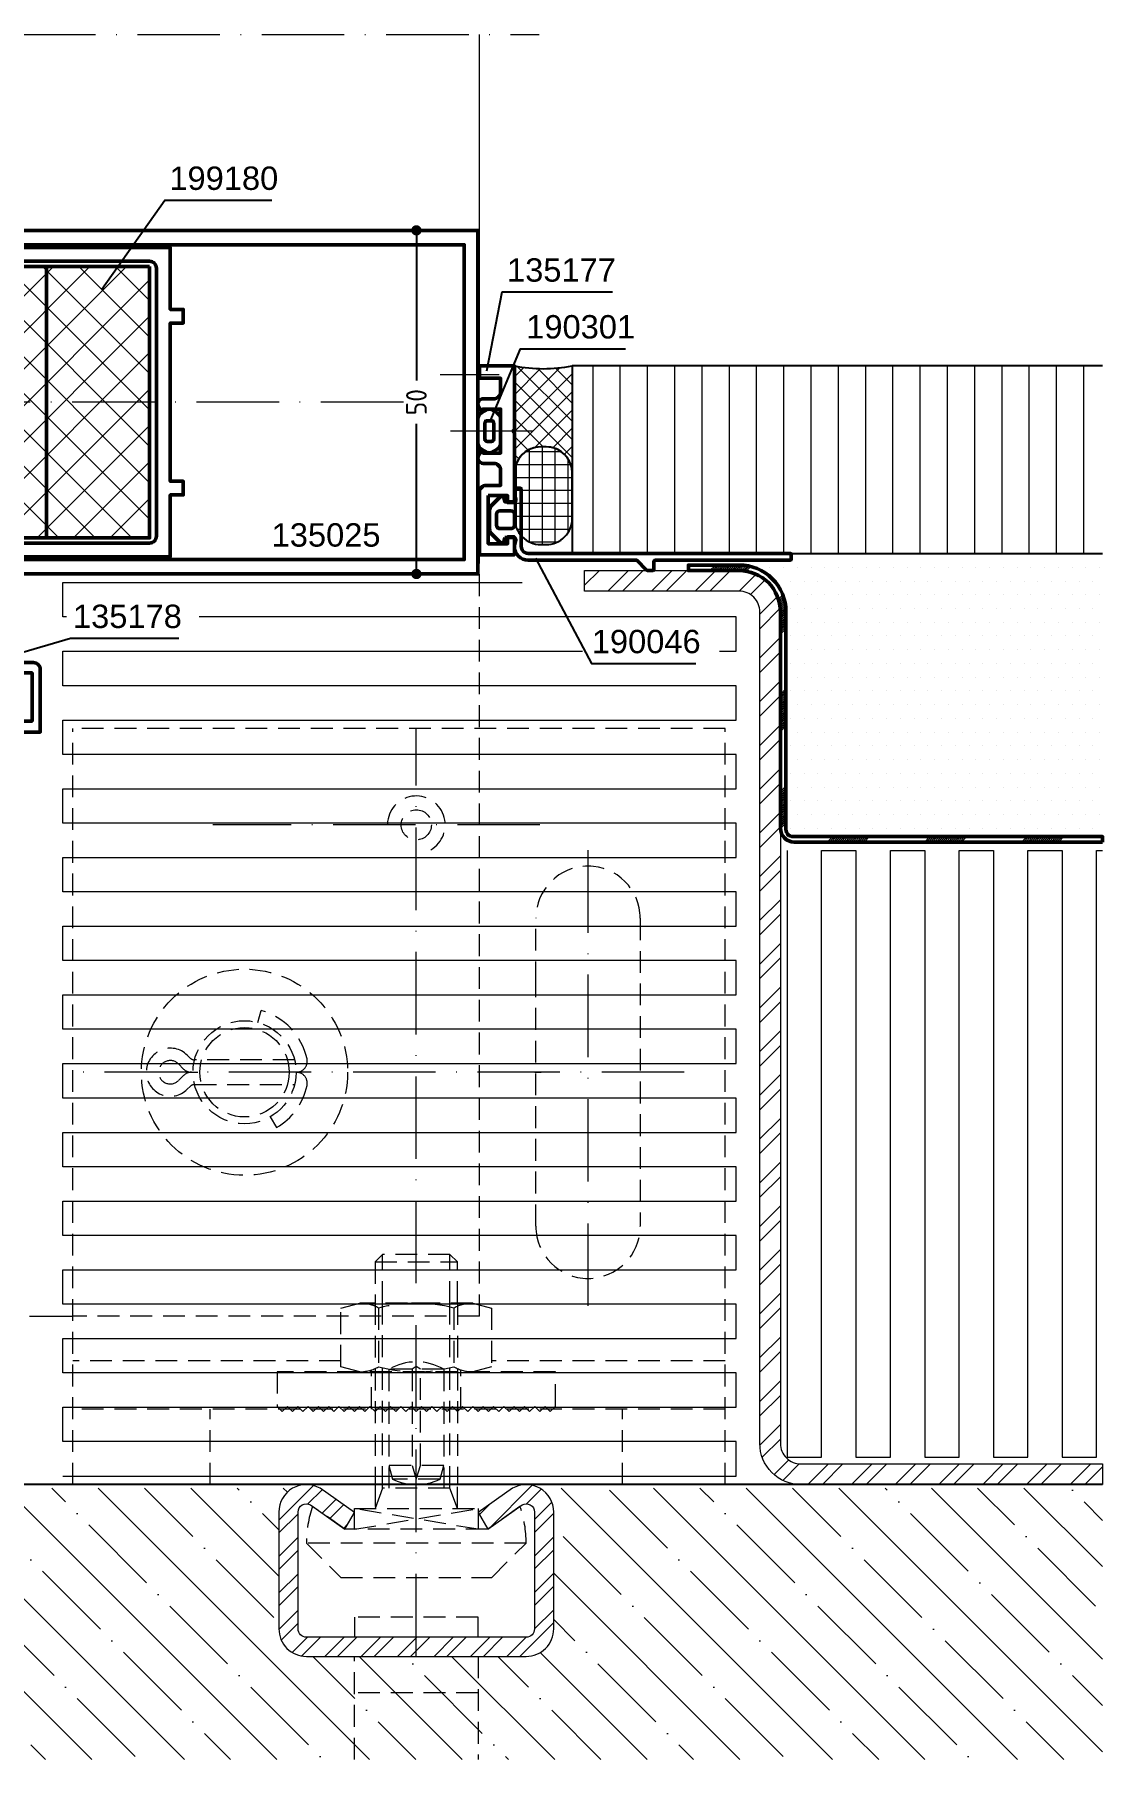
# Model space of a CAD drawing. Header units: millimetres. Extents: x -137 to 196, y -197 to 386.
# Drawn here: x 41 to 196.4, y -197.5 to 53.5 of the extents above; entities that cross this region are included whole.
import ezdxf

# ---------------------------------------------------------------- set-up
doc = ezdxf.new("R2010")
doc.units = ezdxf.units.MM
for name, pattern in [('ACAD_ISO10W100', [18, 12, -3, 0, -3]), ('AUSGEZOGEN', [0]), ('HIDDEN2', [4.7625, 3.175, -1.5875]), ('VERDECKT', [0.75, 0.5, -0.25])]:
    doc.linetypes.add(name, pattern=pattern)
doc.layers.get('0').update_dxf_attribs({"linetype": 'CONTINUOUS'})
doc.layers.get('DEFPOINTS').update_dxf_attribs({"linetype": 'CONTINUOUS'})
for name, color, linetype, lineweight in [('AM_5', 3, 'CONTINUOUS', 25), ('AM_C', 50, 'CONTINUOUS', 50), ('AM_S', 80, 'CONTINUOUS', 50), ('Cent3', 70, 'ACAD_ISO10W100', 18), ('CHide3', 70, 'HIDDEN2', 18), ('Cont2', 2, 'CONTINUOUS', 25), ('Cont3', 70, 'CONTINUOUS', 18), ('Cont4', 10, 'AUSGEZOGEN', 13), ('Cont_ST', 70, 'CONTINUOUS', 18)]:
    doc.layers.add(name, color=color, linetype=linetype, lineweight=lineweight)
doc.layers.get('0').off()
doc.styles.add('HBS_DIMTEXTSTYLE', font='isocp.shx')
doc.styles.add('SWISSL', font='swissl.ttf')
doc.dimstyles.new('Konstruktionsschnitt 1-1$0', dxfattribs={"dimtxt": 3, "dimasz": 1.5, "dimexe": 1.5, "dimexo": 1.5, "dimgap": 1.5, "dimtad": 0, "dimdsep": 46, "dimtxsty": 'HBS_DIMTEXTSTYLE', "dimblk": 'PUNKT', "dimcen": 0, "dimclrd": 3, "dimclre": 3, "dimclrt": 2, "dimadec": 1, "dimazin": 2, "dimtfac": 0.7, "dimtofl": 0, "dimtmove": 0, "dimatfit": 3, "dimfxl": 0, "dimtolj": 1, "dimtzin": 0, "dimarcsym": 0})

# ---------------------------------------------------------------- blocks, each defined once
blk = doc.blocks.new('PUNKT')
at = {"color": 0, "linetype": 'Continuous'}
blk.add_line((-0.5, 0), (-1, 0), dxfattribs=at)
at = {"color": 0, "linetype": 'Continuous', "const_width": 0.5}
blk.add_lwpolyline([(-0.25, 0, 1), (0.25, 0, 1)], format="xyb", close=True, dxfattribs=at)
blk = doc.blocks.new('*D38')
at = {"layer": 'AM_5', "color": 3, "lineweight": -2, "transparency": 16777216}
for p, q in [((94.28, 25), (98.04, 25)), ((96.54, 23.5), (96.54, 3.15)), ((96.54, -23.5), (96.54, -3.15)), ((94.28, -25), (98.04, -25))]:
    blk.add_line(p, q, dxfattribs=at)
at = {"layer": 'DEFPOINTS', "color": 0, "transparency": 16777216}
for p in [(92.78, 25), (92.78, -25), (96.54, -25)]:
    blk.add_point(p, dxfattribs=at)
at = {"layer": 'AM_5', "color": 3, "lineweight": -2, "transparency": 16777216, "xscale": 1.5, "yscale": 1.5, "zscale": 1.5}
for p, rotation in [((96.54, 25), 90), ((96.54, -25), 270)]:
    blk.add_blockref('PUNKT', p, dxfattribs=dict(at, rotation=rotation))
at = {"layer": 'AM_5', "color": 2, "transparency": 16777216, "insert": (96.54, 0), "char_height": 3, "attachment_point": 5, "rotation": 90, "style": 'HBS_DIMTEXTSTYLE'}
blk.add_mtext('\\A1;50', dxfattribs=at)
blk = doc.blocks.new('WI190301')
for points in [[(0, -1.76, -0.267949), (-0.5, -2.63), (-1.4, -3.13, -0.267949), (-1.9, -3.13), (-2.8, -2.63, -0.267949), (-3.3, -1.76), (-3.3, 1.76, -0.267949), (-2.8, 2.63), (-1.9, 3.13, -0.267949), (-1.4, 3.13), (-0.5, 2.63, -0.267949), (0, 1.76), (0, -1.76)], [(-1, -1.2, -0.414214), (-1.3, -1.5), (-2, -1.5, -0.414214), (-2.3, -1.2), (-2.3, 1.2, -0.414214), (-2, 1.5), (-1.3, 1.5, -0.414214), (-1, 1.2), (-1, -1.2)]]:
    blk.add_lwpolyline(points, format="xyb", close=True)
blk = doc.blocks.new('*X14')
for p, q in [((152.65, 114.2), (153.33, 114.88)), ((152.65, 111.55), (155.95, 114.85)), ((152.65, 112.88), (154.56, 114.79)), ((152.65, 110.22), (156.85, 114.42)), ((156.85, 110.97), (152.86, 114.95)), ((156.85, 112.29), (154.35, 114.79)), ((156.85, 113.62), (155.65, 114.82)), ((156.85, 114.94), (156.81, 114.99)), ((156.85, 109.64), (152.65, 113.84)), ((152.65, 108.9), (156.85, 113.1)), ((156.85, 108.32), (152.65, 112.52)), ((154.12, 109.04), (156.85, 111.77)), ((154.74, 109.1), (152.65, 111.19)), ((155.44, 109.03), (156.85, 110.45)), ((153.65, 108.86), (152.65, 109.86)), ((152.97, 108.22), (152.65, 108.54)), ((156.29, 108.56), (156.85, 109.12)), ((152.66, 107.58), (152.72, 107.64)), ((152.66, 107.2), (152.66, 107.2)), ((156.79, 107.73), (156.85, 107.79))]:
    blk.add_line(p, q)
blk = doc.blocks.new('*X13')
for p, q in [((152.81, 103.16), (152.81, 107.93)), ((153.47, 108.75), (156.06, 108.75)), ((153.75, 102.18), (153.75, 108.91)), ((154.69, 102), (154.69, 109.1)), ((155.62, 102.11), (155.62, 108.98)), ((156.56, 102.87), (156.56, 108.22)), ((152.66, 106.88), (156.86, 106.88)), ((152.77, 107.81), (156.76, 107.81)), ((152.66, 105.94), (156.86, 105.94)), ((152.66, 105), (156.86, 105)), ((152.66, 104.06), (156.86, 104.06)), ((152.83, 103.12), (156.7, 103.12)), ((153.73, 102.19), (155.8, 102.19))]:
    blk.add_line(p, q)
blk = doc.blocks.new('*X9')
for p, q in [((158.75, 238.768), (159.982, 240)), ((159.75, 239.3), (160.45, 240)), ((160.608, 239.3), (161.308, 240)), ((161.076, 239.3), (161.776, 240)), ((161.933, 239.3), (162.633, 240)), ((162.402, 239.3), (163.102, 240)), ((163.259, 239.3), (163.959, 240)), ((163.728, 239.3), (164.361, 239.933)), ((163.426, 237.673), (164.975, 239.221)), ((164.3, 239.015), (164.835, 239.55)), ((158.75, 238.3), (159.45, 239)), ((158.75, 237.442), (159.45, 238.142)), ((158.75, 236.974), (159.45, 237.674)), ((163.905, 237.294), (164.273, 237.662)), ((158.75, 236.117), (159.45, 236.817)), ((158.75, 235.648), (159.45, 236.348)), ((158.75, 234.791), (159.45, 235.491)), ((158.75, 234.322), (159.45, 235.022)), ((158.75, 233.465), (159.45, 234.165)), ((158.75, 232.996), (159.45, 233.696)), ((158.75, 232.139), (159.45, 232.839)), ((158.75, 231.67), (159.45, 232.37)), ((163.409, 232.352), (163.569, 232.512)), ((163.764, 231.85), (164.264, 232.35)), ((163.959, 231.576), (164.459, 232.076)), ((164.295, 231.055), (164.814, 231.574)), ((158.765, 230.828), (159.45, 231.513)), ((158.892, 230.486), (159.45, 231.045)), ((163.709, 230), (164.966, 231.258)), ((159.347, 230.085), (159.963, 230.7)), ((159.731, 230), (160.431, 230.7)), ((160.588, 230), (161.288, 230.7)), ((161.057, 230), (161.757, 230.7)), ((161.914, 230), (162.614, 230.7)), ((162.383, 230), (163.083, 230.7)), ((163.24, 230), (163.94, 230.7))]:
    blk.add_line(p, q)
blk = doc.blocks.new('WI135178')
blk.add_lwpolyline([(6.3, -3.3), (6.3, -0.75), (6.44, -0.75), (6.52, -0.44), (5.93, -0.1, 0.57735), (4.8, -0.75), (4.8, -2.3, -0.414214), (3.8, -3.3), (1.8, -3.3), (1.8, -0.2), (0, -0.2), (0, -5.3), (9.3, -5.3), (9.5, -5.1), (9.7, -5.3), (16.8, -5.3), (16.8, -15.4), (17.8, -15.4), (17.8, -14.4), (20.6, -14.4), (20.6, -21.4), (17.8, -21.4), (17.8, -20.4), (16.8, -20.4), (16.8, -23), (21.8, -23), (21.8, -13.9, 0.414214), (20.8, -12.9), (18.8, -12.9), (18.8, -0.2), (17, -0.2), (17, -3.3), (15.19, -3.3, -0.414214), (14.19, -2.3), (14.19, -0.75, 0.57735), (13.07, -0.1), (12.47, -0.44), (12.55, -0.75), (12.69, -0.75), (12.69, -3.3), (6.3, -3.3)], format="xyb", close=True)
blk = doc.blocks.new('*X15')
for p, q in [((89.25, 64.5), (89.25, 64.5)), ((89.75, 64.5), (89.75, 64.5)), ((90.25, 64.5), (90.25, 64.5)), ((90.75, 64.5), (90.75, 64.5)), ((91.25, 64.5), (91.25, 64.5)), ((91.75, 64.5), (91.75, 64.5)), ((92.25, 64.5), (92.25, 64.5)), ((92.75, 64.5), (92.75, 64.5)), ((93.25, 64.5), (93.25, 64.5)), ((93.75, 64.5), (93.75, 64.5)), ((94.25, 64.5), (94.25, 64.5)), ((94.75, 64.5), (94.75, 64.5)), ((95.25, 64.5), (95.25, 64.5)), ((95.75, 64.5), (95.75, 64.5)), ((96.25, 64.5), (96.25, 64.5)), ((96.75, 64.5), (96.75, 64.5)), ((97.25, 64.5), (97.25, 64.5)), ((97.75, 64.5), (97.75, 64.5)), ((98.25, 64.5), (98.25, 64.5)), ((98.75, 64.5), (98.75, 64.5)), ((99.25, 64.5), (99.25, 64.5)), ((99.75, 64.5), (99.75, 64.5)), ((100.25, 64.5), (100.25, 64.5)), ((100.75, 64.5), (100.75, 64.5)), ((101.25, 64.5), (101.25, 64.5)), ((101.75, 64.5), (101.75, 64.5)), ((102.25, 64.5), (102.25, 64.5)), ((102.75, 64.5), (102.75, 64.5)), ((103.25, 64.5), (103.25, 64.5)), ((103.75, 64.5), (103.75, 64.5)), ((104.25, 64.5), (104.25, 64.5)), ((104.75, 64.5), (104.75, 64.5)), ((92.5, 64), (92.5, 64)), ((93, 64), (93, 64)), ((93.25, 63.5), (93.25, 63.5)), ((93.5, 64), (93.5, 64)), ((93.75, 63.5), (93.75, 63.5)), ((94, 64), (94, 64)), ((94.25, 63.5), (94.25, 63.5)), ((94.5, 64), (94.5, 64)), ((94.75, 63.5), (94.75, 63.5)), ((95, 64), (95, 64)), ((95.25, 63.5), (95.25, 63.5)), ((95.5, 64), (95.5, 64)), ((95.75, 63.5), (95.75, 63.5)), ((96, 64), (96, 64)), ((96.25, 63.5), (96.25, 63.5)), ((96.5, 64), (96.5, 64)), ((96.75, 63.5), (96.75, 63.5)), ((97, 64), (97, 64)), ((97.25, 63.5), (97.25, 63.5)), ((97.5, 64), (97.5, 64)), ((97.75, 63.5), (97.75, 63.5)), ((98, 64), (98, 64)), ((98.25, 63.5), (98.25, 63.5)), ((98.5, 64), (98.5, 64)), ((98.75, 63.5), (98.75, 63.5)), ((99, 64), (99, 64)), ((99.25, 63.5), (99.25, 63.5)), ((99.5, 64), (99.5, 64)), ((99.75, 63.5), (99.75, 63.5)), ((100, 64), (100, 64)), ((100.25, 63.5), (100.25, 63.5)), ((100.5, 64), (100.5, 64)), ((100.75, 63.5), (100.75, 63.5)), ((101, 64), (101, 64)), ((101.25, 63.5), (101.25, 63.5)), ((101.5, 64), (101.5, 64)), ((101.75, 63.5), (101.75, 63.5)), ((102, 64), (102, 64)), ((102.25, 63.5), (102.25, 63.5)), ((102.5, 64), (102.5, 64)), ((102.75, 63.5), (102.75, 63.5)), ((103, 64), (103, 64)), ((103.25, 63.5), (103.25, 63.5)), ((103.5, 64), (103.5, 64)), ((103.75, 63.5), (103.75, 63.5)), ((104, 64), (104, 64)), ((104.25, 63.5), (104.25, 63.5)), ((104.5, 64), (104.5, 64)), ((104.75, 63.5), (104.75, 63.5)), ((105, 64), (105, 64)), ((93.5, 63), (93.5, 63)), ((94, 63), (94, 63)), ((94.5, 63), (94.5, 63)), ((95, 63), (95, 63)), ((95.5, 63), (95.5, 63)), ((96, 63), (96, 63)), ((96.5, 63), (96.5, 63)), ((97, 63), (97, 63)), ((97.5, 63), (97.5, 63)), ((98, 63), (98, 63)), ((98.5, 63), (98.5, 63)), ((99, 63), (99, 63)), ((99.5, 63), (99.5, 63)), ((100, 63), (100, 63)), ((100.5, 63), (100.5, 63)), ((101, 63), (101, 63)), ((101.5, 63), (101.5, 63)), ((102, 63), (102, 63)), ((102.5, 63), (102.5, 63)), ((103, 63), (103, 63)), ((103.5, 63), (103.5, 63)), ((104, 63), (104, 63)), ((104.5, 63), (104.5, 63)), ((105, 63), (105, 63)), ((93.75, 62.5), (93.75, 62.5)), ((94.25, 62.5), (94.25, 62.5)), ((94.75, 62.5), (94.75, 62.5)), ((95.25, 62.5), (95.25, 62.5)), ((95.75, 62.5), (95.75, 62.5)), ((96.25, 62.5), (96.25, 62.5)), ((96.75, 62.5), (96.75, 62.5)), ((97.25, 62.5), (97.25, 62.5)), ((97.75, 62.5), (97.75, 62.5)), ((98.25, 62.5), (98.25, 62.5)), ((98.75, 62.5), (98.75, 62.5)), ((99.25, 62.5), (99.25, 62.5)), ((99.75, 62.5), (99.75, 62.5)), ((100.25, 62.5), (100.25, 62.5)), ((100.75, 62.5), (100.75, 62.5)), ((101.25, 62.5), (101.25, 62.5)), ((101.75, 62.5), (101.75, 62.5)), ((102.25, 62.5), (102.25, 62.5)), ((102.75, 62.5), (102.75, 62.5)), ((103.25, 62.5), (103.25, 62.5)), ((103.75, 62.5), (103.75, 62.5)), ((104.25, 62.5), (104.25, 62.5)), ((104.75, 62.5), (104.75, 62.5)), ((93.75, 61.5), (93.75, 61.5)), ((94, 62), (94, 62)), ((94.25, 61.5), (94.25, 61.5)), ((94.5, 62), (94.5, 62)), ((94.75, 61.5), (94.75, 61.5)), ((95, 62), (95, 62)), ((95.25, 61.5), (95.25, 61.5)), ((95.5, 62), (95.5, 62)), ((95.75, 61.5), (95.75, 61.5)), ((96, 62), (96, 62)), ((96.25, 61.5), (96.25, 61.5)), ((96.5, 62), (96.5, 62)), ((96.75, 61.5), (96.75, 61.5)), ((97, 62), (97, 62)), ((97.25, 61.5), (97.25, 61.5)), ((97.5, 62), (97.5, 62)), ((97.75, 61.5), (97.75, 61.5)), ((98, 62), (98, 62)), ((98.25, 61.5), (98.25, 61.5)), ((98.5, 62), (98.5, 62)), ((98.75, 61.5), (98.75, 61.5)), ((99, 62), (99, 62)), ((99.25, 61.5), (99.25, 61.5)), ((99.5, 62), (99.5, 62)), ((99.75, 61.5), (99.75, 61.5)), ((100, 62), (100, 62)), ((100.25, 61.5), (100.25, 61.5)), ((100.5, 62), (100.5, 62)), ((100.75, 61.5), (100.75, 61.5)), ((101, 62), (101, 62)), ((101.25, 61.5), (101.25, 61.5)), ((101.5, 62), (101.5, 62)), ((101.75, 61.5), (101.75, 61.5)), ((102, 62), (102, 62)), ((102.25, 61.5), (102.25, 61.5)), ((102.5, 62), (102.5, 62)), ((102.75, 61.5), (102.75, 61.5)), ((103, 62), (103, 62)), ((103.25, 61.5), (103.25, 61.5)), ((103.5, 62), (103.5, 62)), ((103.75, 61.5), (103.75, 61.5)), ((104, 62), (104, 62)), ((104.25, 61.5), (104.25, 61.5)), ((104.5, 62), (104.5, 62)), ((104.75, 61.5), (104.75, 61.5)), ((105, 62), (105, 62)), ((94, 61), (94, 61)), ((94.5, 61), (94.5, 61)), ((95, 61), (95, 61)), ((95.5, 61), (95.5, 61)), ((96, 61), (96, 61)), ((96.5, 61), (96.5, 61)), ((97, 61), (97, 61)), ((97.5, 61), (97.5, 61)), ((98, 61), (98, 61)), ((98.5, 61), (98.5, 61)), ((99, 61), (99, 61)), ((99.5, 61), (99.5, 61)), ((100, 61), (100, 61)), ((100.5, 61), (100.5, 61)), ((101, 61), (101, 61)), ((101.5, 61), (101.5, 61)), ((102, 61), (102, 61)), ((102.5, 61), (102.5, 61)), ((103, 61), (103, 61)), ((103.5, 61), (103.5, 61)), ((104, 61), (104, 61)), ((104.5, 61), (104.5, 61)), ((105, 61), (105, 61)), ((93.75, 60.5), (93.75, 60.5)), ((94.25, 60.5), (94.25, 60.5)), ((94.75, 60.5), (94.75, 60.5)), ((95.25, 60.5), (95.25, 60.5)), ((95.75, 60.5), (95.75, 60.5)), ((96.25, 60.5), (96.25, 60.5)), ((96.75, 60.5), (96.75, 60.5)), ((97.25, 60.5), (97.25, 60.5)), ((97.75, 60.5), (97.75, 60.5)), ((98.25, 60.5), (98.25, 60.5)), ((98.75, 60.5), (98.75, 60.5)), ((99.25, 60.5), (99.25, 60.5)), ((99.75, 60.5), (99.75, 60.5)), ((100.25, 60.5), (100.25, 60.5)), ((100.75, 60.5), (100.75, 60.5)), ((101.25, 60.5), (101.25, 60.5)), ((101.75, 60.5), (101.75, 60.5)), ((102.25, 60.5), (102.25, 60.5)), ((102.75, 60.5), (102.75, 60.5)), ((103.25, 60.5), (103.25, 60.5)), ((103.75, 60.5), (103.75, 60.5)), ((104.25, 60.5), (104.25, 60.5)), ((104.75, 60.5), (104.75, 60.5)), ((94, 60), (94, 60)), ((94.5, 60), (94.5, 60)), ((95, 60), (95, 60)), ((95.5, 60), (95.5, 60)), ((96, 60), (96, 60)), ((96.5, 60), (96.5, 60)), ((97, 60), (97, 60)), ((97.5, 60), (97.5, 60)), ((98, 60), (98, 60)), ((98.5, 60), (98.5, 60)), ((99, 60), (99, 60)), ((99.5, 60), (99.5, 60)), ((100, 60), (100, 60)), ((100.5, 60), (100.5, 60)), ((101, 60), (101, 60)), ((101.5, 60), (101.5, 60)), ((102, 60), (102, 60)), ((102.5, 60), (102.5, 60)), ((103, 60), (103, 60)), ((103.5, 60), (103.5, 60)), ((104, 60), (104, 60)), ((104.5, 60), (104.5, 60)), ((105, 60), (105, 60)), ((93.75, 59.5), (93.75, 59.5)), ((94, 59), (94, 59)), ((94.25, 59.5), (94.25, 59.5)), ((94.5, 59), (94.5, 59)), ((94.75, 59.5), (94.75, 59.5)), ((95, 59), (95, 59)), ((95.25, 59.5), (95.25, 59.5)), ((95.5, 59), (95.5, 59)), ((95.75, 59.5), (95.75, 59.5)), ((96, 59), (96, 59)), ((96.25, 59.5), (96.25, 59.5)), ((96.5, 59), (96.5, 59)), ((96.75, 59.5), (96.75, 59.5)), ((97, 59), (97, 59)), ((97.25, 59.5), (97.25, 59.5)), ((97.5, 59), (97.5, 59)), ((97.75, 59.5), (97.75, 59.5)), ((98, 59), (98, 59)), ((98.25, 59.5), (98.25, 59.5)), ((98.5, 59), (98.5, 59)), ((98.75, 59.5), (98.75, 59.5)), ((99, 59), (99, 59)), ((99.25, 59.5), (99.25, 59.5)), ((99.5, 59), (99.5, 59)), ((99.75, 59.5), (99.75, 59.5)), ((100, 59), (100, 59)), ((100.25, 59.5), (100.25, 59.5)), ((100.5, 59), (100.5, 59)), ((100.75, 59.5), (100.75, 59.5)), ((101, 59), (101, 59)), ((101.25, 59.5), (101.25, 59.5)), ((101.5, 59), (101.5, 59)), ((101.75, 59.5), (101.75, 59.5)), ((102, 59), (102, 59)), ((102.25, 59.5), (102.25, 59.5)), ((102.5, 59), (102.5, 59)), ((102.75, 59.5), (102.75, 59.5)), ((103, 59), (103, 59)), ((103.25, 59.5), (103.25, 59.5)), ((103.5, 59), (103.5, 59)), ((103.75, 59.5), (103.75, 59.5)), ((104, 59), (104, 59)), ((104.25, 59.5), (104.25, 59.5)), ((104.5, 59), (104.5, 59)), ((104.75, 59.5), (104.75, 59.5)), ((105, 59), (105, 59)), ((93.75, 58.5), (93.75, 58.5)), ((94.25, 58.5), (94.25, 58.5)), ((94.75, 58.5), (94.75, 58.5)), ((95.25, 58.5), (95.25, 58.5)), ((95.75, 58.5), (95.75, 58.5)), ((96.25, 58.5), (96.25, 58.5)), ((96.75, 58.5), (96.75, 58.5)), ((97.25, 58.5), (97.25, 58.5)), ((97.75, 58.5), (97.75, 58.5)), ((98.25, 58.5), (98.25, 58.5)), ((98.75, 58.5), (98.75, 58.5)), ((99.25, 58.5), (99.25, 58.5)), ((99.75, 58.5), (99.75, 58.5)), ((100.25, 58.5), (100.25, 58.5)), ((100.75, 58.5), (100.75, 58.5)), ((101.25, 58.5), (101.25, 58.5)), ((101.75, 58.5), (101.75, 58.5)), ((102.25, 58.5), (102.25, 58.5)), ((102.75, 58.5), (102.75, 58.5)), ((103.25, 58.5), (103.25, 58.5)), ((103.75, 58.5), (103.75, 58.5)), ((104.25, 58.5), (104.25, 58.5)), ((104.75, 58.5), (104.75, 58.5)), ((94, 58), (94, 58)), ((94.5, 58), (94.5, 58)), ((95, 58), (95, 58)), ((95.5, 58), (95.5, 58)), ((96, 58), (96, 58)), ((96.5, 58), (96.5, 58)), ((97, 58), (97, 58)), ((97.5, 58), (97.5, 58)), ((98, 58), (98, 58)), ((98.5, 58), (98.5, 58)), ((99, 58), (99, 58)), ((99.5, 58), (99.5, 58)), ((100, 58), (100, 58)), ((100.5, 58), (100.5, 58)), ((101, 58), (101, 58)), ((101.5, 58), (101.5, 58)), ((102, 58), (102, 58)), ((102.5, 58), (102.5, 58)), ((103, 58), (103, 58)), ((103.5, 58), (103.5, 58)), ((104, 58), (104, 58)), ((104.5, 58), (104.5, 58)), ((105, 58), (105, 58)), ((93.75, 57.5), (93.75, 57.5)), ((94.25, 57.5), (94.25, 57.5)), ((94.75, 57.5), (94.75, 57.5)), ((95.25, 57.5), (95.25, 57.5)), ((95.75, 57.5), (95.75, 57.5)), ((96.25, 57.5), (96.25, 57.5)), ((96.75, 57.5), (96.75, 57.5)), ((97.25, 57.5), (97.25, 57.5)), ((97.75, 57.5), (97.75, 57.5)), ((98.25, 57.5), (98.25, 57.5)), ((98.75, 57.5), (98.75, 57.5)), ((99.25, 57.5), (99.25, 57.5)), ((99.75, 57.5), (99.75, 57.5)), ((100.25, 57.5), (100.25, 57.5)), ((100.75, 57.5), (100.75, 57.5)), ((101.25, 57.5), (101.25, 57.5)), ((101.75, 57.5), (101.75, 57.5)), ((102.25, 57.5), (102.25, 57.5)), ((102.75, 57.5), (102.75, 57.5)), ((103.25, 57.5), (103.25, 57.5)), ((103.75, 57.5), (103.75, 57.5)), ((104.25, 57.5), (104.25, 57.5)), ((104.75, 57.5), (104.75, 57.5)), ((93.75, 56.5), (93.75, 56.5)), ((94, 57), (94, 57)), ((94.25, 56.5), (94.25, 56.5)), ((94.5, 57), (94.5, 57)), ((94.75, 56.5), (94.75, 56.5)), ((95, 57), (95, 57)), ((95.25, 56.5), (95.25, 56.5)), ((95.5, 57), (95.5, 57)), ((95.75, 56.5), (95.75, 56.5)), ((96, 57), (96, 57)), ((96.25, 56.5), (96.25, 56.5)), ((96.5, 57), (96.5, 57)), ((96.75, 56.5), (96.75, 56.5)), ((97, 57), (97, 57)), ((97.25, 56.5), (97.25, 56.5)), ((97.5, 57), (97.5, 57)), ((97.75, 56.5), (97.75, 56.5)), ((98, 57), (98, 57)), ((98.25, 56.5), (98.25, 56.5)), ((98.5, 57), (98.5, 57)), ((98.75, 56.5), (98.75, 56.5)), ((99, 57), (99, 57)), ((99.25, 56.5), (99.25, 56.5)), ((99.5, 57), (99.5, 57)), ((99.75, 56.5), (99.75, 56.5)), ((100, 57), (100, 57)), ((100.25, 56.5), (100.25, 56.5)), ((100.5, 57), (100.5, 57)), ((100.75, 56.5), (100.75, 56.5)), ((101, 57), (101, 57)), ((101.25, 56.5), (101.25, 56.5)), ((101.5, 57), (101.5, 57)), ((101.75, 56.5), (101.75, 56.5)), ((102, 57), (102, 57)), ((102.25, 56.5), (102.25, 56.5)), ((102.5, 57), (102.5, 57)), ((102.75, 56.5), (102.75, 56.5)), ((103, 57), (103, 57)), ((103.25, 56.5), (103.25, 56.5)), ((103.5, 57), (103.5, 57)), ((103.75, 56.5), (103.75, 56.5)), ((104, 57), (104, 57)), ((104.25, 56.5), (104.25, 56.5)), ((104.5, 57), (104.5, 57)), ((104.75, 56.5), (104.75, 56.5)), ((105, 57), (105, 57)), ((94, 56), (94, 56)), ((94.5, 56), (94.5, 56)), ((95, 56), (95, 56)), ((95.5, 56), (95.5, 56)), ((96, 56), (96, 56)), ((96.5, 56), (96.5, 56)), ((97, 56), (97, 56)), ((97.5, 56), (97.5, 56)), ((98, 56), (98, 56)), ((98.5, 56), (98.5, 56)), ((99, 56), (99, 56)), ((99.5, 56), (99.5, 56)), ((100, 56), (100, 56)), ((100.5, 56), (100.5, 56)), ((101, 56), (101, 56)), ((101.5, 56), (101.5, 56)), ((102, 56), (102, 56)), ((102.5, 56), (102.5, 56)), ((103, 56), (103, 56)), ((103.5, 56), (103.5, 56)), ((104, 56), (104, 56)), ((104.5, 56), (104.5, 56)), ((105, 56), (105, 56)), ((93.75, 55.5), (93.75, 55.5)), ((94.25, 55.5), (94.25, 55.5)), ((94.75, 55.5), (94.75, 55.5)), ((95.25, 55.5), (95.25, 55.5)), ((95.75, 55.5), (95.75, 55.5)), ((96.25, 55.5), (96.25, 55.5)), ((96.75, 55.5), (96.75, 55.5)), ((97.25, 55.5), (97.25, 55.5)), ((97.75, 55.5), (97.75, 55.5)), ((98.25, 55.5), (98.25, 55.5)), ((98.75, 55.5), (98.75, 55.5)), ((99.25, 55.5), (99.25, 55.5)), ((99.75, 55.5), (99.75, 55.5)), ((100.25, 55.5), (100.25, 55.5)), ((100.75, 55.5), (100.75, 55.5)), ((101.25, 55.5), (101.25, 55.5)), ((101.75, 55.5), (101.75, 55.5)), ((102.25, 55.5), (102.25, 55.5)), ((102.75, 55.5), (102.75, 55.5)), ((103.25, 55.5), (103.25, 55.5)), ((103.75, 55.5), (103.75, 55.5)), ((104.25, 55.5), (104.25, 55.5)), ((104.75, 55.5), (104.75, 55.5)), ((94, 55), (94, 55)), ((94.5, 55), (94.5, 55)), ((95, 55), (95, 55)), ((95.5, 55), (95.5, 55)), ((96, 55), (96, 55)), ((96.5, 55), (96.5, 55)), ((97, 55), (97, 55)), ((97.5, 55), (97.5, 55)), ((98, 55), (98, 55)), ((98.5, 55), (98.5, 55)), ((99, 55), (99, 55)), ((99.5, 55), (99.5, 55)), ((100, 55), (100, 55)), ((100.5, 55), (100.5, 55)), ((101, 55), (101, 55)), ((101.5, 55), (101.5, 55)), ((102, 55), (102, 55)), ((102.5, 55), (102.5, 55)), ((103, 55), (103, 55)), ((103.5, 55), (103.5, 55)), ((104, 55), (104, 55)), ((104.5, 55), (104.5, 55)), ((105, 55), (105, 55)), ((93.75, 54.5), (93.75, 54.5)), ((94.25, 54.5), (94.25, 54.5)), ((94.75, 54.5), (94.75, 54.5)), ((95.25, 54.5), (95.25, 54.5)), ((95.75, 54.5), (95.75, 54.5)), ((96.25, 54.5), (96.25, 54.5)), ((96.75, 54.5), (96.75, 54.5)), ((97.25, 54.5), (97.25, 54.5)), ((97.75, 54.5), (97.75, 54.5)), ((98.25, 54.5), (98.25, 54.5)), ((98.75, 54.5), (98.75, 54.5)), ((99.25, 54.5), (99.25, 54.5)), ((99.75, 54.5), (99.75, 54.5)), ((100.25, 54.5), (100.25, 54.5)), ((100.75, 54.5), (100.75, 54.5)), ((101.25, 54.5), (101.25, 54.5)), ((101.75, 54.5), (101.75, 54.5)), ((102.25, 54.5), (102.25, 54.5)), ((102.75, 54.5), (102.75, 54.5)), ((103.25, 54.5), (103.25, 54.5)), ((103.75, 54.5), (103.75, 54.5)), ((104.25, 54.5), (104.25, 54.5)), ((104.75, 54.5), (104.75, 54.5))]:
    blk.add_line(p, q)
blk = doc.blocks.new('*X16')
for p, q in [((90.821, 63.88), (91.021, 64.08)), ((90.891, 63.88), (91.091, 64.08)), ((90.962, 63.88), (91.162, 64.08)), ((91.033, 63.88), (91.233, 64.08)), ((91.104, 63.88), (91.304, 64.08)), ((91.174, 63.88), (91.374, 64.08)), ((91.245, 63.88), (91.445, 64.08)), ((91.316, 63.88), (91.516, 64.08)), ((91.386, 63.88), (91.586, 64.08)), ((91.457, 63.88), (91.657, 64.08)), ((91.528, 63.88), (91.728, 64.08)), ((91.599, 63.88), (91.799, 64.08)), ((91.669, 63.88), (91.869, 64.08)), ((91.74, 63.88), (91.939, 64.079)), ((91.811, 63.88), (92.006, 64.076)), ((91.881, 63.88), (92.071, 64.07)), ((91.951, 63.879), (92.134, 64.062)), ((92.017, 63.874), (92.194, 64.052)), ((92.081, 63.867), (92.253, 64.04)), ((92.142, 63.858), (92.31, 64.026)), ((93.314, 62.837), (93.47, 62.994)), ((93.33, 62.783), (93.489, 62.942)), ((93.344, 62.727), (93.507, 62.889)), ((93.357, 62.668), (93.523, 62.835)), ((93.367, 62.608), (93.538, 62.778)), ((93.376, 62.546), (93.55, 62.721)), ((93.381, 62.481), (93.562, 62.661)), ((93.385, 62.413), (93.571, 62.599)), ((93.385, 62.343), (93.578, 62.536)), ((93.385, 62.272), (93.583, 62.47)), ((93.385, 62.201), (93.585, 62.401)), ((93.385, 62.131), (93.585, 62.331)), ((93.385, 62.06), (93.585, 62.26)), ((93.385, 61.989), (93.585, 62.189)), ((93.385, 61.919), (93.585, 62.119)), ((93.385, 61.848), (93.585, 62.048)), ((93.385, 61.777), (93.585, 61.977)), ((93.385, 61.706), (93.585, 61.906)), ((93.385, 61.636), (93.585, 61.836)), ((93.385, 61.565), (93.585, 61.765)), ((93.385, 59.373), (93.585, 59.573)), ((93.385, 59.302), (93.585, 59.502)), ((93.385, 59.232), (93.585, 59.432)), ((93.385, 59.161), (93.585, 59.361)), ((93.385, 59.09), (93.585, 59.29)), ((93.385, 59.019), (93.585, 59.219)), ((93.385, 58.949), (93.585, 59.149)), ((93.385, 58.878), (93.585, 59.078)), ((93.385, 58.807), (93.585, 59.007)), ((93.385, 58.737), (93.585, 58.937)), ((93.385, 58.666), (93.585, 58.866)), ((93.385, 58.595), (93.585, 58.795)), ((93.385, 58.525), (93.585, 58.725)), ((93.385, 58.454), (93.585, 58.654)), ((93.385, 58.383), (93.585, 58.583)), ((93.385, 58.312), (93.585, 58.512)), ((93.385, 58.242), (93.585, 58.442)), ((93.385, 58.171), (93.585, 58.371)), ((93.385, 58.1), (93.585, 58.3)), ((93.385, 58.03), (93.585, 58.23)), ((93.385, 55.838), (93.585, 56.038)), ((93.385, 55.767), (93.585, 55.967)), ((93.385, 55.696), (93.585, 55.896)), ((93.385, 55.625), (93.585, 55.825)), ((93.385, 55.555), (93.585, 55.755)), ((93.385, 55.484), (93.585, 55.684)), ((93.385, 55.413), (93.585, 55.613)), ((93.385, 55.343), (93.585, 55.543)), ((93.385, 55.272), (93.585, 55.472)), ((93.385, 55.201), (93.585, 55.401)), ((93.385, 55.13), (93.585, 55.33)), ((93.385, 55.06), (93.585, 55.26)), ((93.385, 54.989), (93.585, 55.189)), ((93.385, 54.918), (93.585, 55.118)), ((93.385, 54.848), (93.585, 55.048)), ((93.385, 54.777), (93.585, 54.977)), ((93.385, 54.706), (93.585, 54.906)), ((93.385, 54.635), (93.585, 54.835)), ((93.385, 54.565), (93.585, 54.765)), ((93.385, 54.494), (93.585, 54.694)), ((95.088, 54.005), (95.288, 54.205)), ((95.159, 54.005), (95.359, 54.205)), ((95.229, 54.005), (95.429, 54.205)), ((95.3, 54.005), (95.5, 54.205)), ((95.371, 54.005), (95.571, 54.205)), ((95.441, 54.005), (95.641, 54.205)), ((95.512, 54.005), (95.712, 54.205)), ((95.583, 54.005), (95.783, 54.205)), ((95.654, 54.005), (95.854, 54.205)), ((95.724, 54.005), (95.924, 54.205)), ((95.795, 54.005), (95.995, 54.205)), ((95.866, 54.005), (96.066, 54.205)), ((95.936, 54.005), (96.136, 54.205)), ((96.007, 54.005), (96.207, 54.205)), ((96.078, 54.005), (96.278, 54.205)), ((96.149, 54.005), (96.349, 54.205)), ((96.219, 54.005), (96.419, 54.205)), ((96.29, 54.005), (96.49, 54.205)), ((96.361, 54.005), (96.561, 54.205)), ((96.431, 54.005), (96.631, 54.205)), ((98.623, 54.005), (98.823, 54.205)), ((98.694, 54.005), (98.894, 54.205)), ((98.765, 54.005), (98.965, 54.205)), ((98.836, 54.005), (99.036, 54.205)), ((98.906, 54.005), (99.106, 54.205)), ((98.977, 54.005), (99.177, 54.205)), ((99.048, 54.005), (99.248, 54.205)), ((99.118, 54.005), (99.318, 54.205)), ((99.189, 54.005), (99.389, 54.205)), ((99.26, 54.005), (99.46, 54.205)), ((99.331, 54.005), (99.531, 54.205)), ((99.401, 54.005), (99.601, 54.205)), ((99.472, 54.005), (99.672, 54.205)), ((99.543, 54.005), (99.743, 54.205)), ((99.613, 54.005), (99.813, 54.205)), ((99.684, 54.005), (99.884, 54.205)), ((99.755, 54.005), (99.955, 54.205)), ((99.826, 54.005), (100.026, 54.205)), ((99.896, 54.005), (100.096, 54.205)), ((99.967, 54.005), (100.167, 54.205)), ((102.159, 54.005), (102.359, 54.205)), ((102.23, 54.005), (102.43, 54.205)), ((102.3, 54.005), (102.5, 54.205)), ((102.371, 54.005), (102.571, 54.205)), ((102.442, 54.005), (102.642, 54.205)), ((102.513, 54.005), (102.713, 54.205)), ((102.583, 54.005), (102.783, 54.205)), ((102.654, 54.005), (102.854, 54.205)), ((102.725, 54.005), (102.925, 54.205)), ((102.795, 54.005), (102.995, 54.205)), ((102.866, 54.005), (103.066, 54.205)), ((102.937, 54.005), (103.137, 54.205)), ((103.007, 54.005), (103.207, 54.205)), ((103.078, 54.005), (103.278, 54.205)), ((103.149, 54.005), (103.349, 54.205)), ((103.22, 54.005), (103.42, 54.205)), ((103.29, 54.005), (103.49, 54.205)), ((103.361, 54.005), (103.561, 54.205)), ((103.432, 54.005), (103.632, 54.205)), ((103.502, 54.005), (103.702, 54.205))]:
    blk.add_line(p, q)
blk = doc.blocks.new('WI135025')
blk.add_lwpolyline([(16.2, 25), (16.2, 24.55), (12.29, 23.5), (11, 23.5), (11, 23.9), (10, 23.9), (10, 21.5), (11, 21.5), (11, 22.3), (12.7, 22.3, -0.414214), (13.7, 21.3), (13.7, 18.7, -0.414214), (12.7, 17.7), (11, 17.7), (11, 18.5), (10, 18.5), (10, 15.5), (11, 15.5), (11, 16.5), (11.8, 16.5), (13.7, 15.5), (13.7, 5.5), (11.8, 5.5), (11.8, 4.1), (9.28, 4.1), (8.8, 4.58), (8.32, 4.1), (7.88, 4.1), (7.4, 4.58), (6.92, 4.1), (6.48, 4.1), (6.05, 4.54), (5, 4.1), (0, 4.1), (0, 2), (11, 2, -1), (11, -2), (0, -2), (0, -4.1), (5, -4.1), (6.05, -4.54), (6.48, -4.1), (6.92, -4.1), (7.4, -4.58), (7.88, -4.1), (8.32, -4.1), (8.8, -4.58), (9.28, -4.1), (11.8, -4.1), (11.8, -5.5), (13.7, -5.5), (13.7, -15.5), (11.8, -16.5), (11, -16.5), (11, -15.5), (10, -15.5), (10, -18.5), (11, -18.5), (11, -17.7), (12.7, -17.7, -0.414214), (13.7, -18.7), (13.7, -21.3, -0.414214), (12.7, -22.3), (11, -22.3), (11, -21.5), (10, -21.5), (10, -23.9), (11, -23.9), (11, -23.5), (12.29, -23.5), (16.2, -24.55), (16.2, -25), (105.5, -25), (105.5, 25), (16.2, 25)], format="xyb", close=True)
blk.add_lwpolyline([(15.6, 22.9), (15.6, -22.9), (103.5, -22.9), (103.5, 22.9), (15.6, 22.9)], close=True)
blk = doc.blocks.new('WI135177')
blk.add_lwpolyline([(1.5, -8.6), (4.3, -8.6), (4.3, -7.6), (5.3, -7.6), (5.3, -17.8), (5.1, -18), (5.3, -18.2), (5.3, -27.49), (0.2, -27.49), (0.2, -25.69), (3.3, -25.69), (3.3, -23.69, 0.414214), (2.3, -22.69), (0.75, -22.69, -0.57735), (0.1, -21.57), (0.44, -20.97), (0.75, -21.05), (0.75, -21.19), (3.3, -21.19), (3.3, -14.8), (0.75, -14.8), (0.75, -14.94), (0.44, -15.02), (0.1, -14.42, -0.57735), (0.75, -13.3), (2.3, -13.3, 0.414214), (3.3, -12.3), (3.3, -10.1), (1.2, -10.1, -0.414214), (0.2, -9.1), (0.2, 0), (5.3, 0), (5.3, -2.6), (4.3, -2.6), (4.3, -1.6), (1.5, -1.6), (1.5, -8.6)], format="xyb", close=True)
blk = doc.blocks.new('WI135194')
blk.add_lwpolyline([(-22.5, 0.1), (-22.5, 45.1), (-13.5, 45.1), (-13.5, 47), (-11.5, 47), (-11.5, 45.1), (11.5, 45.1), (11.5, 47), (13.5, 47), (13.5, 45.1), (22.5, 45.1), (22.5, 0.1), (-22.5, 0.1)], close=True)
blk.add_lwpolyline([(-20.5, 2.1), (-20.5, 42.1, -0.414214), (-19.5, 43.1), (19.5, 43.1, -0.414214), (20.5, 42.1), (20.5, 2.1), (-20.5, 2.1)], format="xyb", close=True)

msp = doc.modelspace()

# ---------------------------------------------------------------- hatches: boundary and pattern name
at = {"layer": 'Cont3'}
h = msp.add_hatch(dxfattribs=at)
h.set_pattern_fill('ANSI37', color=256, scale=30, angle=-90, style=0)
h.set_pattern_definition([(315, (-171.8634, 101.15), (2.65165, 2.65165), []), (45, (-171.8634, 101.15), (-2.65165, 2.65165), [])])
h.paths.add_polyline_path([(57.7, 19.75), (42.7, 19.75), (42.7, -19.75), (57.7, -19.75)])
h.paths.add_polyline_path([(42.7, 19.75), (32.7, 19.75), (32.7, -19.75), (42.7, -19.75)])
h.paths.add_polyline_path([(32.7, 19.75), (17.7, 19.75), (17.7, -19.75), (32.7, -19.75)])
h = msp.add_hatch(dxfattribs=at)
h.set_pattern_fill('ANSI31', color=256, scale=1.25, angle=45, style=0)
h.set_pattern_definition([(90, (-207.1603, -247.5), (-3.96875, 8e-16), [])])
h.paths.add_polyline_path([(196.4, 5.29), (119.2, 5.29), (119.2, -9.836, -0.0312732), (119.23, -10.31), (119.23, -16.91, -0.0313749), (119.2, -17.385), (119.2, -22), (150.9, -22), (196.4, -22)])
h = msp.add_hatch(dxfattribs=at)
h.set_pattern_fill('ANSI35', color=256, scale=1.5005, angle=90, style=0)
h.paths.add_polyline_path([(87.52, -182.5), (80.52, -182.5, -0.4142136), (76.52, -178.5), (76.52, -161.5, -0.2728421), (78.584, -158), (-22.892, -158), (-32.6, -167.707), (-32.6, -197.5), (87.52, -197.5)])
h.paths.add_polyline_path([(105.52, -182.5), (87.52, -182.5), (87.52, -187.8), (105.52, -187.8)])
h.paths.add_polyline_path([(105.52, -187.8), (87.52, -187.8), (87.52, -197.5), (105.52, -197.5)])
h.paths.add_polyline_path([(196.4, -158), (114.456, -158, -0.2728421), (116.52, -161.5), (116.52, -178.5, -0.4142136), (112.52, -182.5), (105.52, -182.5), (105.52, -197.5), (196.4, -197.5)])
at = {"layer": 'Cont4'}
h = msp.add_hatch(dxfattribs=at)
h.set_pattern_fill('ANSI32,_I', color=256, scale=12, style=2)
h.set_pattern_definition([(45, (-268.8977, -528.9915), (-3.18198, 3.18198), []), (45, (-266.7764, -528.9915), (-3.18198, 3.18198), [])])
edge = h.paths.add_edge_path()
edge.add_line((196.4, -157.5), (152.52, -157.5))
edge.add_arc((152.52, -151.5), 6, 180, 270, ccw=False)
edge.add_line((146.52, -151.5), (146.52, -30.5))
edge.add_arc((143.52, -30.5), 3, 0, 90)
edge.add_line((143.52, -27.5), (121.02, -27.5))
edge.add_line((121.02, -27.5), (121.02, -24.5))
edge.add_line((121.02, -24.5), (143.52, -24.5))
edge.add_arc((143.52, -30.5), 6, 0, 90, ccw=False)
edge.add_line((149.52, -30.5), (149.52, -151.5))
edge.add_arc((152.52, -151.5), 3, 180, 270)
edge.add_line((152.52, -154.5), (196.4, -154.5))
edge.add_line((196.4, -154.5), (196.4, -157.5))

# ---------------------------------------------------------------- linework, layer by layer
at = {"layer": 'AM_5'}
for points in [[(50.729, 16.443), (59.906, 29.388), (75.496, 29.388)], [(106.792, 4.569), (109.044, 16.036), (125.092, 16.036)], [(107.264, -2.815), (111.68, 7.769), (126.991, 7.769)], [(113.869, -22.715), (122.02, -38.027), (137.194, -38.027)], [(38.41, -36.6), (46.168, -34.362), (61.939, -34.362)]]:
    msp.add_lwpolyline(points, dxfattribs=at)
at = {"layer": 'AM_C'}
for points in [[(109.4, -19.7), (109.245, -20.278, -0.57735), (108.743, -20.412), (107.434, -19.103, -0.198912), (107.2, -18.537), (107.2, -15.663, -0.198912), (107.434, -15.097), (108.743, -13.788, -0.57735), (109.245, -13.922), (109.4, -14.5), (110.7, -14.5, 0.493145), (110.99, -14.122), (110.8, -13.414), (110.8, -12.7, -0.414213), (111, -12.5), (111.6, -12.5, -0.414214), (111.8, -12.7), (111.8, -21, 0.4142136), (112.8, -22), (150.9, -22, -0.414214), (151.1, -22.2), (151.1, -22.8, -0.414214), (150.9, -23), (131.3, -23, 0.414214), (131.1, -23.2), (131.1, -24.3, -0.414214), (130.9, -24.5), (130.183, -24.5, -0.198912), (130.041, -24.441), (128.6, -23), (112.8, -23, -0.4142136), (110.8, -21), (110.8, -20.786), (110.99, -20.078, 0.493145), (110.7, -19.7)], [(196.4, -64), (151.52, -64, -0.4142136), (149.52, -62), (149.52, -30.5, 0.4142136), (143.52, -24.5), (136.12, -24.5), (136.12, -23.7), (143.52, -23.7, -0.4142136), (150.32, -30.5), (150.32, -62.2, 0.4142136), (151.32, -63.2), (196.4, -63.2)]]:
    msp.add_lwpolyline(points, format="xyb", close=True, dxfattribs=at)
msp.add_lwpolyline([(108.7, -18.4), (110.3, -18.4, 0.414214), (110.8, -17.9), (110.8, -16.3, 0.414214), (110.3, -15.8), (108.7, -15.8, 0.414214), (108.2, -16.3), (108.2, -17.9, 0.414214), (108.7, -18.4)], format="xyb", dxfattribs=at)
at = {"layer": 'AM_S'}
for points in [[(42.7, 19.75), (32.7, 19.75), (32.7, -19.75), (42.7, -19.75)], [(57.7, 19.75), (42.7, 19.75), (42.7, -19.75), (57.7, -19.75)]]:
    msp.add_lwpolyline(points, close=True, dxfattribs=at)
at = {"layer": 'Cent3'}
for p, q in [((-34.554, 53.5), (114.394, 53.5)), ((108.562, 4), (99.988, 4)), ((94.64, 0), (-46.898, 0))]:
    msp.add_line(p, q, dxfattribs=at)
for points in [[(113.517, -4.205), (101.517, -4.205)], [(96.52, -182.5), (96.52, -47.5)], [(114.5, -61.5), (66.9, -61.5)], [(121.52, -131.5), (121.52, -63.5)], [(135.52, -97.5), (46.52, -97.5)]]:
    msp.add_lwpolyline(points, dxfattribs=at)
at = {"layer": 'CHide3'}
msp.add_line((105.7, -132.994), (105.7, -16.3), dxfattribs=at)
for points in [[(141.5, -47.5), (46.52, -47.5)], [(46.52, -157.5), (46.52, -47.5)], [(141.5, -157.5), (141.5, -47.5)], [(73.461, -90.256), (73.927, -88.517)], [(63.787, -97.5), (64.72, -97.5)], [(113.787, -97.5), (114.72, -97.5)], [(64.243, -99.3), (78.801, -99.3)], [(75.27, -103.995), (76.17, -105.554)], [(102.52, -131.092), (102.52, -125.1), (101.42, -124), (91.62, -124), (90.52, -125.1), (90.52, -131.092)], [(90.52, -125.1), (102.52, -125.1)], [(91.62, -131.092), (91.62, -124)], [(101.42, -131.092), (101.42, -124)], [(105.7, -132.994), (46.5, -132.994)], [(104.747, -131.092), (88.293, -131.092)], [(90.52, -131.092), (90.52, -157.5)], [(91.035, -131.827), (91.035, -140.357)], [(91.62, -158), (91.62, -130.8)], [(101.42, -158), (101.42, -130.8)], [(102.005, -131.827), (102.005, -140.357)], [(102.52, -131.092), (102.52, -157.5)], [(85.55, -139.5), (46.52, -139.5)], [(141.5, -139.5), (107.49, -139.5)], [(96.52, -146.875), (97.27, -146.125), (98.02, -146.875), (98.77, -146.125), (99.52, -146.875), (100.27, -146.125), (101.02, -146.875), (101.77, -146.125), (102.52, -146.875), (103.27, -146.125), (104.02, -146.875), (104.77, -146.125), (105.52, -146.875), (106.27, -146.125), (107.02, -146.875), (107.77, -146.125), (108.52, -146.875), (109.27, -146.125), (110.02, -146.875), (110.77, -146.125), (111.52, -146.875), (112.27, -146.125), (113.02, -146.875), (113.77, -146.125), (114.52, -146.875), (115.27, -146.125), (116.02, -146.875), (116.724, -146.171), (116.77, -146.06), (116.77, -141.092), (76.27, -141.092), (76.27, -146.06), (76.316, -146.171), (77.02, -146.875), (77.77, -146.125), (78.52, -146.875), (79.27, -146.125), (80.02, -146.875), (80.77, -146.125), (81.52, -146.875), (82.27, -146.125), (83.02, -146.875), (83.77, -146.125), (84.52, -146.875), (85.27, -146.125), (86.02, -146.875), (86.77, -146.125), (87.52, -146.875), (88.27, -146.125), (89.02, -146.875), (89.77, -146.125), (90.52, -146.875), (91.27, -146.125), (92.02, -146.875), (92.77, -146.125), (93.52, -146.875), (94.27, -146.125), (95.02, -146.875), (95.77, -146.125), (96.52, -146.875)], [(90.02, -146.5), (90.02, -140.8)], [(92.52, -140.713), (92.52, -158)], [(95.92, -140.713), (95.92, -154.7), (96.52, -156.713), (97.12, -154.7), (97.12, -140.713)], [(100.52, -140.713), (100.52, -158)], [(103.02, -146.5), (103.02, -140.8)], [(141.5, -146.5), (46.52, -146.5)], [(66.52, -157.5), (66.52, -146.5)], [(126.52, -157.5), (126.52, -146.5)], [(141.5, -157.5), (41.5, -157.5)], [(90.52, -157.5), (90.52, -161)], [(102.52, -161), (101.42, -158), (91.62, -158), (90.52, -161)], [(99.981, -156.713), (93.059, -156.713)], [(102.52, -161), (102.52, -157.5)], [(87.52, -164), (87.52, -161), (105.52, -161), (105.52, -164)], [(105.52, -164), (87.52, -161)], [(87.52, -164), (105.52, -161)], [(112.52, -166), (80.52, -166)], [(105.52, -179.7), (105.52, -176.8), (87.52, -176.8), (87.52, -179.7)], [(87.52, -197.5), (87.52, -182.5)], [(105.52, -182.5), (105.52, -197.5)], [(105.52, -187.8), (87.52, -187.8)]]:
    msp.add_lwpolyline(points, dxfattribs=at)
for points in [[(129.12, -75.1), (129.12, -84.568), (129.12, -119.9, -1), (113.92, -119.9), (113.92, -84.568), (113.92, -75.1, -1)], [(85.55, -140.357), (85.55, -131.827), (88.293, -131.092, -0.1316525), (91.035, -131.827, -0.1339746), (102.005, -131.827, -0.1316525), (104.747, -131.092), (107.49, -131.827), (107.49, -140.357), (104.747, -141.092, -0.1316525), (102.005, -140.357, -0.1339746), (91.035, -140.357, -0.1316525), (88.293, -141.092)], [(100.52, -140.713), (97.12, -140.713), (96.52, -140.313), (95.92, -140.713), (92.52, -140.713, -0.2679492)], [(100.52, -154.7), (92.52, -154.7), (93.059, -156.713, 0.2274861), (99.981, -156.713)], [(81.43, -160.68, 0.0849357), (80.52, -166), (85.52, -171), (107.52, -171), (112.52, -166, 0.0849357), (111.61, -160.68), (106.92, -164), (86.12, -164)]]:
    msp.add_lwpolyline(points, format="xyb", close=True, dxfattribs=at)
for points in [[(64.243, -95.7, -0.1989124), (63.606, -95.436), (63.195, -95.025, 2.4142136), (63.195, -99.975), (63.606, -99.564, -0.1989124), (64.243, -99.3)], [(61.922, -98.702, -2.4142136), (61.922, -96.298), (62.656, -97.031)], [(78.801, -95.7), (64.243, -95.7, -0.1989124)], [(62.656, -97.969), (61.922, -98.702, -2.4142136)]]:
    msp.add_lwpolyline(points, format="xyb", dxfattribs=at)
for centre, radius in [((96.52, -61.5), 2.2), ((71.52, -97.5), 15), ((71.52, -97.5), 7.5), ((71.52, -97.5), 6.5)]:
    msp.add_circle(centre, radius, dxfattribs=at)
for centre, radius, start, end in [((96.52, -61.5), 4.2, 300.25813, 178.17358), ((71.52, -97.5), 9.3, 11.993, 75), ((63.787, -95.9), 1.6, 225, 270), ((63.787, -99.1), 1.6, 90, 135), ((79.052, -95.9), 1.6, 270, 11.993), ((79.052, -99.1), 1.6, 348.007, 90), ((71.52, -97.5), 9.3, 300, 348.007)]:
    msp.add_arc(centre, radius, start, end, dxfattribs=at)
at = {"layer": 'Cont2'}
for points in [[(110.8, 0.69), (110.8, 5.29, 0.099905), (119.2, 5.29), (119.2, -9.845), (119.04, -9.15), (118.84, -8.63), (118.5, -8.05), (118.1, -7.59), (117.64, -7.21), (117.12, -6.89), (116.58, -6.67), (116.06, -6.57), (115.43, -6.51), (114.63, -6.51), (114.14, -6.55), (113.62, -6.65), (112.86, -6.95), (112.36, -7.23), (111.92, -7.63), (111.58, -8.03), (111.28, -8.51), (111.02, -9.13), (110.88, -9.61), (110.83, -10.31), (110.8, -8.91)], [(115.43, -6.51), (114.63, -6.51, 0.4142136), (110.83, -10.31), (110.83, -16.91, 0.4142136), (114.63, -20.71), (115.43, -20.71, 0.4142248), (119.23, -16.91), (119.23, -10.31, 0.4142023)]]:
    msp.add_lwpolyline(points, format="xyb", close=True, dxfattribs=at)
for points in [[(196.4, 5.29), (119.2, 5.29), (119.2, -22), (196.4, -22)], [(196.4, -157.5), (-23.1, -157.5), (-33.1, -167.5), (-33.1, -197.5)]]:
    msp.add_lwpolyline(points, dxfattribs=at)
at = {"layer": 'Cont3'}
msp.add_line((105.7, 3.7), (105.7, 53.5), dxfattribs=at)
for points in [[(45.599, -31.25), (45.06, -31.25), (45.06, -26.25), (111.928, -26.25)], [(140.644, -36.25), (143.06, -36.25), (143.06, -31.25), (64.94, -31.25)], [(45.06, -156.25), (143.06, -156.25), (143.06, -151.25), (45.06, -151.25), (45.06, -146.25), (143.06, -146.25), (143.06, -141.25), (45.06, -141.25), (45.06, -136.25), (143.06, -136.25), (143.06, -131.25), (45.06, -131.25), (45.06, -126.25), (143.06, -126.25), (143.06, -121.25), (45.06, -121.25), (45.06, -116.25), (143.06, -116.25), (143.06, -111.25), (45.06, -111.25), (45.06, -106.25), (143.06, -106.25), (143.06, -101.25), (45.06, -101.25), (45.06, -96.25), (143.06, -96.25), (143.06, -91.25), (45.06, -91.25), (45.06, -86.25), (143.06, -86.25), (143.06, -81.25), (45.06, -81.25), (45.06, -76.25), (143.06, -76.25), (143.06, -71.25), (45.06, -71.25), (45.06, -66.25), (143.06, -66.25), (143.06, -61.25), (45.06, -61.25), (45.06, -56.25), (143.06, -56.25), (143.06, -51.25), (45.06, -51.25), (45.06, -46.25), (143.06, -46.25), (143.06, -41.25), (45.06, -41.25), (45.06, -36.25), (120.709, -36.25)], [(150.52, -65.25), (150.52, -153.5), (155.52, -153.5), (155.52, -65.25), (160.52, -65.25), (160.52, -153.5), (165.52, -153.5), (165.52, -65.25), (170.52, -65.25), (170.52, -153.5), (175.52, -153.5), (175.52, -65.25), (180.52, -65.25), (180.52, -153.5), (185.52, -153.5), (185.52, -65.25), (190.52, -65.25), (190.52, -153.5), (195.52, -153.5), (195.52, -65.25), (196.4, -65.25)], [(40.2, -132.994), (46.5, -132.994)]]:
    msp.add_lwpolyline(points, dxfattribs=at)
at = {"layer": 'Cont_ST'}
for points in [[(196.4, -157.5), (152.52, -157.5, -0.4142136), (146.52, -151.5), (146.52, -30.5, 0.4142136), (143.52, -27.5), (121.02, -27.5), (121.02, -24.5), (143.52, -24.5, -0.4142136), (149.52, -30.5), (149.52, -151.5, 0.4142136), (152.52, -154.5), (196.4, -154.5)], [(106.92, -164), (111.92, -160.461, -0.5773503), (113.72, -161.5), (113.72, -178.5, -0.4142136), (112.52, -179.7), (80.52, -179.7, -0.4142136), (79.32, -178.5), (79.32, -161.5, -0.5773503), (81.12, -160.461), (86.12, -164), (87.52, -161.575), (82.52, -158.036, 0.5773503), (76.52, -161.5), (76.52, -178.5, 0.4142136), (80.52, -182.5), (112.52, -182.5, 0.4142136), (116.52, -178.5), (116.52, -161.5, 0.5773503), (110.52, -158.036), (105.52, -161.575)]]:
    msp.add_lwpolyline(points, format="xyb", close=True, dxfattribs=at)

# ---------------------------------------------------------------- block references
at = {"layer": 'AM_C', "xscale": -1, "rotation": 180}
msp.add_blockref('WI190301', (108.8, -4.2), dxfattribs=at)
at = {"layer": 'AM_S'}
for name, p in [('WI135025', (0, 0)), ('WI135178', (20, -25))]:
    msp.add_blockref(name, p, dxfattribs=at)
at = {"layer": 'AM_S', "rotation": 270}
msp.add_blockref('WI135194', (15.6, 0), dxfattribs=at)
at = {"layer": 'AM_S', "xscale": -1, "rotation": 180}
msp.add_blockref('WI135177', (105.5, -22.2), dxfattribs=at)
at = {"layer": 'Cont3'}
for name, p, xscale, yscale, zscale in [('*X14', (-194.5, -224.7), 2, 2, 2), ('*X13', (-194.5, -224.7), 2, 2, 2), ('*X15', (-224.02, -280.02), 4, 4, 4), ('*X16', (-224.02, -280.02), 4, 4, 4)]:
    msp.add_blockref(name, p, dxfattribs=dict(at, xscale=xscale, yscale=yscale, zscale=zscale))
at = {"layer": 'Cont4', "linetype": 'VERDECKT', "xscale": -4, "yscale": 4, "zscale": 4, "rotation": 270}
msp.add_blockref('*X9', (-843.48, -817.5), dxfattribs=at)

# ---------------------------------------------------------------- texts
at = {"layer": 'AM_5', "color": 2, "style": 'SWISSL'}
for s, p in [('199180', (60.581, 30.888)), ('135177', (109.726, 17.536)), ('190301', (112.521, 9.269)), ('135025', (75.468, -21.019)), ('135178', (46.551, -32.862)), ('190046', (122.063, -36.527))]:
    msp.add_text(s, height=3.4, dxfattribs=at).set_placement(p)

# ---------------------------------------------------------------- dimensions: what is measured, and where the dimension line sits
at = {"layer": 'AM_5'}
dim = msp.add_linear_dim(base=(96.545, -25), p1=(92.784, 25), p2=(92.784, -25), angle=90, dimstyle='Konstruktionsschnitt 1-1$0', dxfattribs=at)
dim.commit()
dim.dimension.update_dxf_attribs({"geometry": '*D38', "text_midpoint": (96.545, 0)})

doc.saveas('drawing.dxf')
